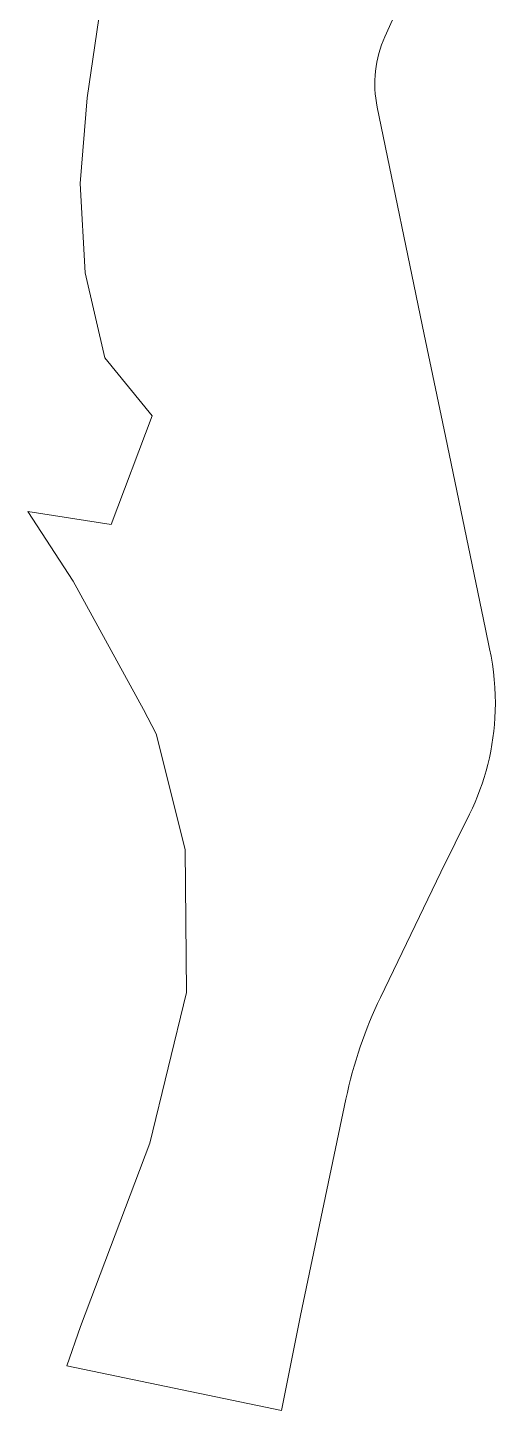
# Model space of a CAD drawing. Header units: metres. Extents: x 307322 to 308805, y 6255611 to 6257083.
# Drawn here: x 308001.1 to 308118.7, y 6255611 to 6255958.7 of the extents above; entities that cross this region are included whole.
import ezdxf

# ---------------------------------------------------------------- set-up
doc = ezdxf.new("R2010")
doc.units = ezdxf.units.M
doc.layers.add('Cadastre Land Parcels_SP_EXT', color=9, linetype='Continuous', lineweight=5)

msp = doc.modelspace()

# ---------------------------------------------------------------- linework, layer by layer
at = {"layer": 'Cadastre Land Parcels_SP_EXT', "linetype": 'Continuous'}
msp.add_lwpolyline([(308019.91, 6255967.46), (308016.03, 6255941.07), (308014.26, 6255919.47), (308015.55, 6255897.07), (308020.52, 6255875.67), (308032.37, 6255861.04), (308022.06, 6255833.76), (308001.1, 6255836.99), (308012.51, 6255819.5), (308030.26, 6255787.22), (308033.38, 6255781.09), (308040.72, 6255752.01), (308041.06, 6255716.11), (308031.8, 6255678.19), (308014.35, 6255632.07), (308010.97, 6255622.21), (308064.9, 6255611.01), (308069.73, 6255634.87), (308081.12, 6255689.25), (308081.48, 6255690.92), (308081.87, 6255692.59), (308082.29, 6255694.25), (308082.73, 6255695.9), (308083.19, 6255697.54), (308083.68, 6255699.17), (308084.19, 6255700.79), (308084.72, 6255702.4), (308085.28, 6255703.99), (308085.86, 6255705.58), (308086.46, 6255707.15), (308087.08, 6255708.71), (308087.73, 6255710.26), (308088.4, 6255711.79), (308089.09, 6255713.31), (308089.8, 6255714.81), (308095.25, 6255726.13), (308105.02, 6255746.33), (308112.19, 6255760.94), (308112.91, 6255762.42), (308113.58, 6255763.92), (308114.22, 6255765.45), (308114.82, 6255767.01), (308115.38, 6255768.58), (308115.89, 6255770.17), (308116.37, 6255771.79), (308116.8, 6255773.42), (308117.19, 6255775.07), (308117.53, 6255776.73), (308117.83, 6255778.4), (308118.09, 6255780.08), (308118.3, 6255781.78), (308118.47, 6255783.48), (308118.59, 6255785.18), (308118.67, 6255786.89), (308118.69, 6255788.86), (308118.65, 6255790.83), (308118.56, 6255792.8), (308118.41, 6255794.76), (308118.2, 6255796.72), (308117.94, 6255798.67), (308117.62, 6255800.61), (308117.25, 6255802.53), (308116.22, 6255807.45), (308106.17, 6255855.99), (308106.17, 6255855.99), (308100.83, 6255881.49), (308089, 6255938.67), (308088.79, 6255939.79), (308088.63, 6255940.92), (308088.51, 6255942.05), (308088.43, 6255943.19), (308088.4, 6255944.34), (308088.41, 6255945.48), (308088.47, 6255946.62), (308088.57, 6255947.76), (308088.72, 6255948.88), (308088.91, 6255950), (308089.14, 6255951.11), (308089.42, 6255952.2), (308089.74, 6255953.27), (308090.1, 6255954.33), (308090.5, 6255955.36), (308090.94, 6255956.37), (308115.71, 6256011.49)], dxfattribs=at)

doc.saveas('drawing.dxf')
